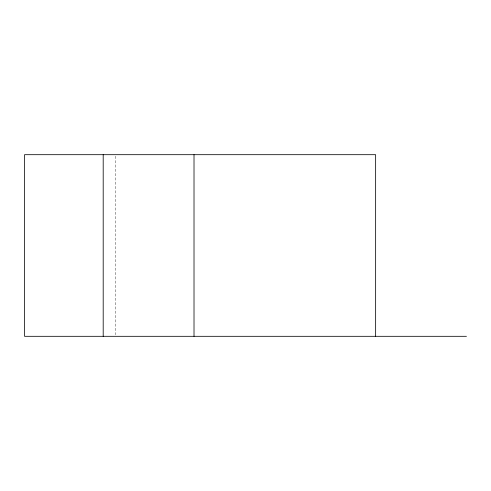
<?xml version="1.0" encoding="UTF-8"?>
<svg xmlns="http://www.w3.org/2000/svg" width="491" height="491" viewBox="0 0 491 491"><rect width="100%" height="100%" fill="white"/><g stroke="black" fill="none" stroke-linecap="round" stroke-linejoin="round"><path stroke-width="0.37" stroke-dasharray="2.46 1.84" d="M115.36 156.218L115.36 334.782"/><path stroke-width="0.74" d="M466.45 336.31L24.55 336.31L24.55 154.69L375.64 154.69L375.64 336.31M194.013 154.69L194.013 336.31M103.196 154.69L103.196 336.31"/></g></svg>
